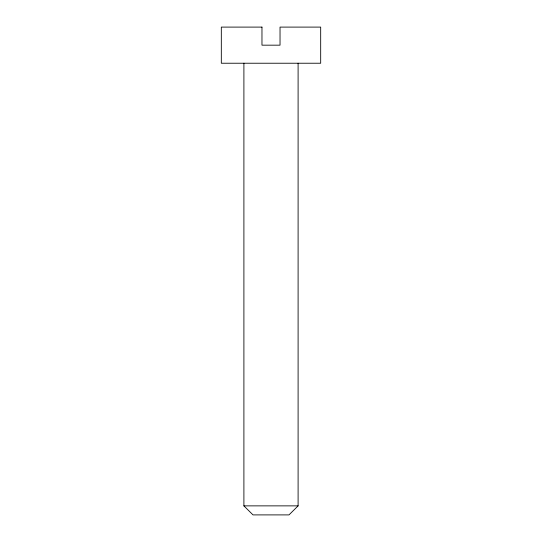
<?xml version="1.0" encoding="UTF-8"?>
<svg xmlns="http://www.w3.org/2000/svg" width="542" height="542" viewBox="0 0 542 542"><rect width="100%" height="100%" fill="white"/><g stroke="black" fill="none" stroke-linecap="round" stroke-linejoin="round"><path stroke-width="0.81" d="M298.1 63.231L298.1 505.869L288.988 514.9L253.012 514.9L243.9 505.869L243.9 63.231M243.9 505.869L298.1 505.869M261.969 27.1L221.319 27.1L221.319 63.231L320.681 63.231L320.681 27.1L280.031 27.1L280.031 45.169L261.969 45.169L261.969 27.1"/></g></svg>
